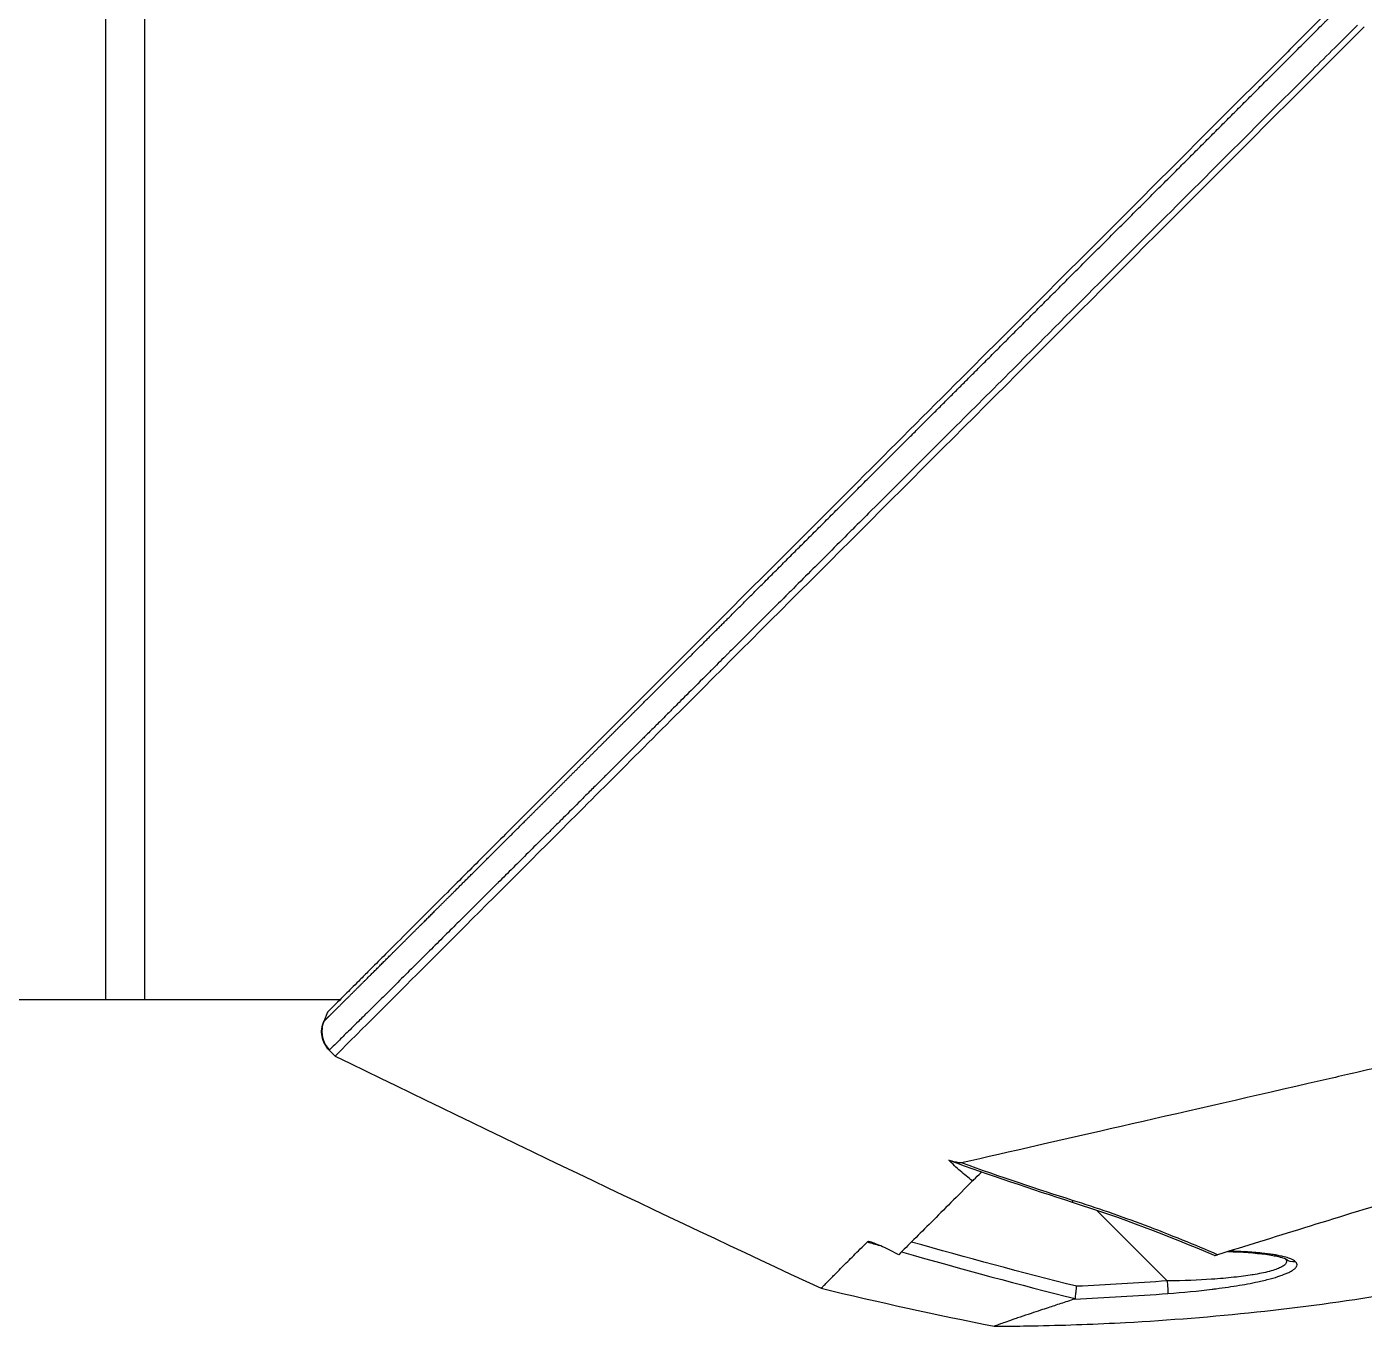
# Model space of a CAD drawing. Header units: millimetres. Extents: x 0 to 4378, y 0 to 2376.
# Drawn here: x 293.7 to 345.1, y 1536.9 to 1586.8 of the extents above; entities that cross this region are included whole.
import ezdxf

# ---------------------------------------------------------------- set-up
doc = ezdxf.new("R2010")
doc.units = ezdxf.units.MM
doc.header["$LTSCALE"] = 0.2

# ---------------------------------------------------------------- blocks, each defined once
blk = doc.blocks.new('A$C2641d59f')
for p, q in [((62.5, 1025.727), (62.5, 947.2)), ((61, 1025.2), (61, 947.2)), ((56.5, 947.2), (70.021, 947.2)), ((69.538, 946.717), (69.385, 946.354)), ((71.619, 946.817), (71.619, 946.817)), ((69.598, 945.257), (69.829, 945.026)), ((94.65, 940.556), (94.601, 940.605)), ((94.65, 940.556), (94.674, 940.58)), ((99.084, 939.11), (101.807, 936.387)), ((90.329, 937.873), (90.329, 937.874)), ((88.501, 936.105), (88.501, 936.105))]:
    blk.add_line(p, q)
at = {"extrusion": (0, 0, -1)}
for centre, major_axis, ratio, start_param, end_param in [((70.32, 945.977), (-0.69, 0.724), 0.999305, 4.687986, 5.875303), ((73.017, 1383.512), (-108.873, 448.431), 0.591153, 3.442855, 3.465084), ((106.676, 937.612), (-0.339, -0.368), 0.96736, 5.397028, 6.249872), ((101.798, 936.396), (0.036, -0.499), 0.017122, 4.732194, 6.133709)]:
    blk.add_ellipse(centre, major_axis=major_axis, ratio=ratio, start_param=start_param, end_param=end_param, dxfattribs=at)
for points, knots in [([(150.483, 1027.663), (150.483, 1027.663), (150.453, 1027.633), (150.335, 1027.515), (150.247, 1027.427), (149.895, 1027.075), (149.548, 1026.728), (148.798, 1025.978), (148.455, 1025.635), (147.853, 1025.033), (147.621, 1024.801), (147.098, 1024.279), (146.804, 1023.985), (145.673, 1022.853), (144.751, 1021.931), (143.179, 1020.359), (142.583, 1019.763), (138.467, 1015.647), (134.077, 1011.257), (128.455, 1005.635), (127.846, 1005.025), (125.899, 1003.078), (124.547, 1001.727), (121.699, 998.878), (120.201, 997.38), (117.072, 994.252), (115.44, 992.619), (113.381, 990.56), (112.961, 990.141), (112.228, 989.408), (111.931, 989.111), (111.42, 988.6), (111.174, 988.354), (110.824, 988.003), (110.798, 987.977), (110.378, 987.557), (110.191, 987.37), (109.824, 987.003), (109.638, 986.818), (109.315, 986.494), (109.176, 986.355), (108.943, 986.122), (108.849, 986.028), (108.653, 985.832), (108.551, 985.731), (108.163, 985.343), (107.869, 985.048), (107.186, 984.366), (106.776, 983.955), (104.723, 981.903), (103.087, 980.266), (99.95, 977.129), (98.447, 975.626), (94.22, 971.399), (91.529, 968.709), (88.391, 965.57), (87.843, 965.022), (86.253, 963.432), (85.225, 962.404), (82.36, 959.539), (80.583, 957.761), (78.262, 955.441), (77.61, 954.788), (76.437, 953.615), (75.909, 953.088), (74.965, 952.143), (74.541, 951.72), (73.433, 950.612), (72.791, 949.97), (71.799, 948.977), (71.418, 948.597), (70.96, 948.139), (70.842, 948.021), (70.537, 947.716), (70.366, 947.544), (69.994, 947.173), (69.824, 947.003), (69.653, 946.832), (69.61, 946.789), (69.567, 946.746), (69.556, 946.735), (69.545, 946.724), (69.543, 946.722), (69.54, 946.719), (69.539, 946.718), (69.539, 946.718), (69.539, 946.717), (69.538, 946.717), (69.538, 946.717), (69.538, 946.717)], [0, 0, 0, 0, 0.264332, 0.264332, 0.528758, 0.528758, 1.056139, 1.056139, 1.406505, 1.406505, 1.606603, 1.606603, 1.835356, 1.835356, 2.445847, 2.445847, 2.794554, 2.794554, 4.769924, 4.769924, 5.00797, 5.00797, 5.526041, 5.526041, 6.089229, 6.089229, 6.695329, 6.695329, 6.850985, 6.850985, 6.965758, 6.965758, 7.072004, 7.072004, 7.117238, 7.117238, 7.152898, 7.152898, 7.188974, 7.188974, 7.2161, 7.2161, 7.234487, 7.234487, 7.254339, 7.254339, 7.310164, 7.310164, 7.395171, 7.395171, 7.733586, 7.733586, 8.048233, 8.048233, 8.627304, 8.627304, 8.751092, 8.751092, 8.989797, 8.989797, 9.432477, 9.432477, 9.613385, 9.613385, 9.771568, 9.771568, 9.909899, 9.909899, 10.152258, 10.152258, 10.334616, 10.334616, 10.403043, 10.403043, 10.523121, 10.523121, 10.703617, 10.703617, 10.793786, 10.793786, 10.838901, 10.838901, 10.861447, 10.861447, 10.872715, 10.872715, 10.878346, 10.878346, 10.883825, 10.883825, 10.883825, 10.883825]), ([(109.114, 984.636), (108.534, 984.057), (107.955, 983.478), (107.375, 982.899), (106.217, 981.743), (105.06, 980.587), (103.907, 979.436), (102.754, 978.284), (101.605, 977.137), (100.462, 975.995), (99.319, 974.854), (98.182, 973.719), (97.054, 972.593), (96.706, 972.246), (96.359, 971.899), (96.013, 971.553), (95.237, 970.779), (94.466, 970.009), (93.7, 969.245), (92.594, 968.141), (91.5, 967.049), (90.418, 965.971), (90.184, 965.737), (89.951, 965.504), (89.718, 965.272), (89.683, 965.237), (89.647, 965.201), (89.612, 965.166), (89.344, 964.899), (89.077, 964.633), (88.812, 964.368), (88.604, 964.161), (88.398, 963.955), (88.192, 963.75), (87.939, 963.498), (87.688, 963.247), (87.437, 962.997), (87.372, 962.932), (87.296, 962.856), (87.231, 962.791), (87.171, 962.731), (87.12, 962.68), (87.096, 962.656), (87.046, 962.607), (86.969, 962.53), (86.865, 962.426), (86.761, 962.323), (86.63, 962.192), (86.474, 962.036), (86.467, 962.029), (86.459, 962.022), (86.452, 962.015), (86.38, 961.942), (86.302, 961.865), (86.219, 961.782), (86.127, 961.69), (86.014, 961.577), (85.944, 961.508), (85.854, 961.418), (85.767, 961.331), (85.682, 961.246), (85.504, 961.068), (85.337, 960.902), (85.182, 960.747), (85.124, 960.69), (85.068, 960.634), (85.013, 960.579), (84.978, 960.544), (84.957, 960.523), (84.919, 960.485), (84.9, 960.466), (84.875, 960.441), (84.841, 960.407), (84.642, 960.209), (84.458, 960.025), (84.287, 959.854), (84.246, 959.813), (84.205, 959.773), (84.166, 959.733), (83.876, 959.444), (83.63, 959.199), (83.424, 958.993), (83.19, 958.76), (83.01, 958.58), (82.881, 958.452), (82.817, 958.388), (82.765, 958.336), (82.726, 958.298), (82.721, 958.292), (82.707, 958.278), (82.688, 958.259), (82.641, 958.212), (82.564, 958.136), (82.512, 958.084), (82.438, 958.01), (82.367, 957.94), (82.3, 957.873), (82.178, 957.751), (82.066, 957.639), (81.965, 957.539), (81.845, 957.419), (81.74, 957.314), (81.65, 957.225), (81.609, 957.184), (81.571, 957.146), (81.536, 957.111), (81.519, 957.094), (81.511, 957.086), (81.504, 957.079), (81.496, 957.072), (81.489, 957.065), (81.472, 957.048), (81.426, 957.002), (81.353, 956.929), (81.254, 956.83), (81.209, 956.785), (81.158, 956.735), (81.103, 956.679), (80.924, 956.501), (80.748, 956.326), (80.628, 956.207), (80.509, 956.087), (80.423, 956.002), (80.37, 955.949), (80.357, 955.936), (80.295, 955.874), (80.255, 955.835), (80.216, 955.796), (80.178, 955.758), (80.14, 955.72), (80.063, 955.644), (79.989, 955.57), (79.917, 955.498), (79.9, 955.481), (79.883, 955.465), (79.867, 955.448), (79.741, 955.323), (79.622, 955.204), (79.508, 955.091), (79.397, 954.981), (79.292, 954.876), (79.193, 954.777), (78.935, 954.521), (78.716, 954.302), (78.534, 954.121), (78.462, 954.049), (78.395, 953.983), (78.334, 953.922), (78.3, 953.888), (78.268, 953.856), (78.237, 953.825), (78.206, 953.795), (78.198, 953.787), (78.147, 953.736), (78.046, 953.635), (77.944, 953.534), (77.843, 953.434), (77.642, 953.233), (77.443, 953.035), (77.246, 952.839), (76.853, 952.448), (76.469, 952.066), (76.097, 951.696), (76.084, 951.683), (76.07, 951.669), (76.057, 951.656), (75.885, 951.485), (75.715, 951.316), (75.547, 951.149), (75.457, 951.06), (75.368, 950.971), (75.279, 950.883), (75.235, 950.839), (75.177, 950.782), (75.156, 950.761), (75.136, 950.74), (75.114, 950.719), (75.092, 950.697), (75.04, 950.645), (74.986, 950.591), (74.928, 950.534), (74.788, 950.394), (74.629, 950.237), (74.455, 950.064), (74.279, 949.889), (74.088, 949.699), (73.882, 949.495), (73.515, 949.129), (73.104, 948.722), (72.677, 948.298), (72.48, 948.102), (72.279, 947.903), (72.079, 947.704), (71.941, 947.567), (71.803, 947.431), (71.667, 947.296), (71.583, 947.213), (71.5, 947.131), (71.418, 947.049), (71.392, 947.023), (71.365, 946.997), (71.339, 946.971), (71.284, 946.917), (71.234, 946.867), (71.199, 946.832), (71.095, 946.729), (70.996, 946.631), (70.901, 946.537), (70.839, 946.476), (70.778, 946.416), (70.72, 946.358), (70.535, 946.175), (70.371, 946.014), (70.23, 945.875), (70.089, 945.736), (69.971, 945.619), (69.876, 945.527), (69.782, 945.434), (69.711, 945.365), (69.665, 945.32), (69.641, 945.297), (69.624, 945.281), (69.613, 945.27)], [0, 0, 0, 0, 0.032845, 0.032845, 0.032845, 0.098514, 0.098514, 0.098514, 0.164155, 0.164155, 0.164155, 0.229765, 0.229765, 0.229765, 0.25, 0.25, 0.25, 0.295338, 0.295338, 0.295338, 0.360817, 0.360817, 0.360817, 0.375, 0.375, 0.375, 0.377162, 0.377162, 0.377162, 0.393509, 0.393509, 0.393509, 0.40625, 0.40625, 0.40625, 0.421875, 0.421875, 0.421875, 0.42593, 0.42593, 0.42593, 0.429688, 0.429688, 0.429688, 0.4375, 0.4375, 0.4375, 0.445313, 0.445313, 0.445313, 0.445664, 0.445664, 0.445664, 0.449219, 0.449219, 0.449219, 0.453125, 0.453125, 0.453125, 0.458169, 0.458169, 0.458169, 0.46875, 0.46875, 0.46875, 0.472656, 0.472656, 0.472656, 0.475217, 0.475217, 0.475217, 0.476563, 0.476563, 0.476563, 0.484375, 0.484375, 0.484375, 0.486257, 0.486257, 0.486257, 0.5, 0.5, 0.5, 0.515625, 0.515625, 0.515625, 0.523438, 0.523438, 0.523438, 0.52457, 0.52457, 0.52457, 0.527344, 0.527344, 0.527344, 0.53125, 0.53125, 0.53125, 0.538372, 0.538372, 0.538372, 0.546875, 0.546875, 0.546875, 0.550781, 0.550781, 0.550781, 0.552734, 0.552734, 0.552734, 0.554688, 0.554688, 0.554688, 0.560068, 0.560068, 0.560068, 0.5625, 0.5625, 0.5625, 0.570313, 0.570313, 0.570313, 0.578125, 0.578125, 0.578125, 0.580078, 0.580078, 0.580078, 0.582031, 0.582031, 0.582031, 0.585938, 0.585938, 0.585938, 0.586848, 0.586848, 0.586848, 0.59375, 0.59375, 0.59375, 0.600497, 0.600497, 0.600497, 0.618038, 0.618038, 0.618038, 0.625, 0.625, 0.625, 0.628906, 0.628906, 0.628906, 0.632813, 0.632813, 0.632813, 0.640625, 0.640625, 0.640625, 0.65625, 0.65625, 0.65625, 0.6875, 0.6875, 0.6875, 0.688623, 0.688623, 0.688623, 0.703125, 0.703125, 0.703125, 0.710938, 0.710938, 0.710938, 0.714844, 0.714844, 0.714844, 0.71875, 0.71875, 0.71875, 0.727865, 0.727865, 0.727865, 0.75, 0.75, 0.75, 0.772382, 0.772382, 0.772382, 0.8125, 0.8125, 0.8125, 0.831023, 0.831023, 0.831023, 0.84375, 0.84375, 0.84375, 0.851563, 0.851563, 0.851563, 0.854072, 0.854072, 0.854072, 0.859375, 0.859375, 0.859375, 0.875, 0.875, 0.875, 0.885308, 0.885308, 0.885308, 0.918094, 0.918094, 0.918094, 0.950853, 0.950853, 0.950853, 0.983613, 0.983613, 0.983613, 1, 1, 1, 1]), ([(69.829, 945.026), (69.831, 945.029), (70.181, 945.379), (71.585, 946.782), (72.601, 947.799), (75.122, 950.319), (76.627, 951.825), (79.908, 955.106), (81.708, 956.907), (87.452, 962.648), (91.674, 966.871), (100.364, 975.563), (104.864, 980.073), (109.379, 984.577)], [0, 0, 0, 0, 0.125, 0.125, 0.25, 0.25, 0.375, 0.375, 0.5, 0.5, 0.75, 0.75, 1, 1, 1, 1]), ([(148.409, 951.322), (148.296, 951.294), (148.126, 951.249), (147.672, 951.123), (147.388, 951.042), (146.826, 950.879), (146.577, 950.805), (146.148, 950.677), (145.985, 950.628), (144.445, 950.164), (142.604, 949.594), (140.233, 948.851), (140.089, 948.805), (139.635, 948.663), (139.307, 948.56), (138.651, 948.353), (138.316, 948.248), (137.644, 948.036), (137.3, 947.927), (136.595, 947.704), (136.237, 947.591), (135.134, 947.242), (134.373, 947), (132.818, 946.506), (132.024, 946.254), (130.826, 945.872), (130.433, 945.746), (128.378, 945.091), (126.669, 944.543), (124.495, 943.843), (124.064, 943.705), (123.201, 943.428), (122.766, 943.289), (121.897, 943.012), (121.466, 942.876), (120.622, 942.611), (120.207, 942.481), (119.599, 942.292), (119.403, 942.231), (118.83, 942.054), (118.448, 941.935), (117.73, 941.714), (117.392, 941.609), (115.827, 941.126), (114.61, 940.75), (112.519, 940.104), (111.641, 939.833), (109.498, 939.172), (108.257, 938.788), (106.489, 938.242), (105.915, 938.064), (104.804, 937.721), (104.263, 937.553), (103.744, 937.393)], [0.000005, 0.000005, 0.000005, 0.000005, 0.319511, 0.319511, 0.639479, 0.639479, 0.852403, 0.852403, 0.973891, 0.973891, 1.947625, 1.947625, 2.010365, 2.010365, 2.139691, 2.139691, 2.265575, 2.265575, 2.393345, 2.393345, 2.521559, 2.521559, 2.781941, 2.781941, 3.041001, 3.041001, 3.166048, 3.166048, 3.692233, 3.692233, 3.821507, 3.821507, 3.951206, 3.951206, 4.07808, 4.07808, 4.201324, 4.201324, 4.258471, 4.258471, 4.368502, 4.368502, 4.468635, 4.468635, 4.831764, 4.831764, 5.102761, 5.102761, 5.508805, 5.508805, 5.711646, 5.711646, 5.914059, 5.914059, 5.914059, 5.914059]), ([(122.758, 947.529), (121.728, 947.281), (120.707, 947.06), (119.358, 946.751), (119.203, 946.715), (118.635, 946.585), (118.221, 946.49), (116.155, 946.017), (114.512, 945.64), (112.662, 945.216), (112.446, 945.167), (111.735, 945.004), (111.245, 944.892), (110.197, 944.651), (109.644, 944.525), (108.463, 944.253), (107.839, 944.11), (102.121, 942.797), (97.593, 941.767), (93.905, 940.919)], [0.000234, 0.000234, 0.000234, 0.000234, 0.319634, 0.319634, 0.361124, 0.361124, 0.471797, 0.471797, 0.914416, 0.914416, 0.9732, 0.9732, 1.107816, 1.107816, 1.261595, 1.261595, 1.436675, 1.436675, 2.883412, 2.883412, 2.883412, 2.883412]), ([(69.385, 946.354), (69.256, 946.051), (69.304, 945.627), (69.511, 945.356), (69.539, 945.321), (69.568, 945.287), (69.598, 945.257)], [0, 0, 0, 0, 0.8841337, 0.8841337, 0.8841337, 0.9999928, 0.9999928, 0.9999928, 0.9999928]), ([(69.599, 945.257), (69.466, 945.39), (69.362, 945.575), (69.324, 945.777), (69.286, 945.976), (69.314, 946.183), (69.385, 946.354)], [0, 0, 0, 0, 0.5027152, 0.5027152, 0.5027152, 1, 1, 1, 1]), ([(69.613, 945.27), (69.608, 945.265), (69.604, 945.262), (69.601, 945.259), (69.6, 945.258), (69.599, 945.258), (69.599, 945.257)], [0, 0, 0, 0, 0.6656638, 0.6656638, 0.6656638, 1, 1, 1, 1]), ([(93.905, 940.919), (93.879, 940.916), (93.843, 940.919), (93.766, 940.93), (93.714, 940.941), (93.587, 940.973), (93.499, 941), (93.419, 941.026)], [-0.053772, -0.053772, -0.053772, -0.053772, -0.04302429, -0.04302429, -0.02732571, -0.02732571, -0.00036275, -0.00036275, -0.00036275, -0.00036275]), ([(94.321, 940.227), (94.163, 940.352), (94.002, 940.484), (93.71, 940.737), (93.543, 940.887), (93.419, 941.026)], [-0.1237169, -0.1237169, -0.1237169, -0.1237169, -0.0602309, -0.0602309, -0.0001168, -0.0001168, -0.0001168, -0.0001168]), ([(95.157, 934.645), (95.159, 934.645), (95.16, 934.645), (95.163, 934.645), (95.165, 934.645), (95.171, 934.645), (95.175, 934.645), (95.194, 934.645), (95.208, 934.645), (95.263, 934.646), (95.305, 934.646), (95.471, 934.647), (95.595, 934.648), (96.094, 934.653), (96.468, 934.658), (97.964, 934.689), (99.086, 934.73), (103.572, 934.973), (106.934, 935.328), (116.628, 936.913), (122.926, 938.672), (128.884, 941.147)], [0, 0, 0, 0, 0.000405, 0.000405, 0.000867, 0.000867, 0.002252, 0.002252, 0.006408, 0.006408, 0.018875, 0.018875, 0.056277, 0.056277, 0.168484, 0.168484, 0.505146, 0.505146, 1.516371, 1.516371, 3.452003, 3.452003, 3.452003, 3.452003]), ([(94.321, 940.227), (93.743, 939.649), (93.217, 939.123), (92.268, 938.175), (91.85, 937.756), (91.485, 937.391)], [0.0000049, 0.0000049, 0.0000049, 0.0000049, 0.4157156, 0.4157156, 0.8306466, 0.8306466, 0.8306466, 0.8306466]), ([(94.321, 940.227), (94.336, 940.242), (94.353, 940.26), (94.373, 940.28), (94.446, 940.353), (94.547, 940.454), (94.65, 940.556)], [0, 0, 0, 0, 0.215099, 0.215099, 0.215099, 1, 1, 1, 1]), ([(103.744, 937.393), (103.314, 937.579), (102.866, 937.766), (101.933, 938.144), (101.396, 938.353), (100.02, 938.869), (99.104, 939.189), (98.172, 939.482)], [0.0000177, 0.0000177, 0.0000177, 0.0000177, 0.25, 0.25, 0.5, 0.5, 1, 1, 1, 1]), ([(88.501, 936.105), (88.502, 936.104), (88.502, 936.105), (88.503, 936.105), (88.504, 936.105), (88.507, 936.107), (88.509, 936.108), (88.518, 936.115), (88.526, 936.122), (88.556, 936.151), (88.586, 936.181), (88.699, 936.296), (88.809, 936.411), (88.995, 936.598), (89.035, 936.638), (89.151, 936.755), (89.231, 936.836), (89.45, 937.055), (89.596, 937.202), (89.918, 937.523), (90.094, 937.698), (90.284, 937.887)], [-1.313678, -1.313678, -1.313678, -1.313678, -1.294129, -1.294129, -1.273962, -1.273962, -1.233424, -1.233424, -1.151167, -1.151167, -0.987029, -0.987029, -0.662873, -0.662873, -0.580154, -0.580154, -0.434248, -0.434248, -0.216716, -0.216716, -0.000003, -0.000003, -0.000003, -0.000003]), ([(91.485, 937.391), (91.284, 937.498), (91.064, 937.609), (90.775, 937.741), (90.681, 937.782), (90.529, 937.842), (90.454, 937.868), (90.367, 937.89), (90.34, 937.895), (90.312, 937.896), (90.305, 937.895), (90.296, 937.893), (90.292, 937.892), (90.288, 937.89), (90.286, 937.889), (90.285, 937.888)], [-0.1365657, -0.1365657, -0.1365657, -0.1365657, -0.0682763, -0.0682763, -0.0392084, -0.0392084, -0.0171749, -0.0171749, -0.0074554, -0.0074554, -0.0039731, -0.0039731, -0.0018516, -0.0018516, -0.0004271, -0.0004271, -0.0004271, -0.0004271]), ([(106.346, 937.235), (106.393, 937.185), (106.406, 937.133), (106.382, 937.08), (106.369, 937.051), (106.344, 937.022), (106.31, 936.994), (106.275, 936.965), (106.229, 936.937), (106.176, 936.91), (106.171, 936.908), (106.167, 936.906), (106.163, 936.904), (106.111, 936.879), (106.051, 936.854), (105.983, 936.83), (105.91, 936.804), (105.827, 936.778), (105.735, 936.754), (105.732, 936.753), (105.729, 936.752), (105.727, 936.752), (105.635, 936.727), (105.534, 936.704), (105.424, 936.681), (105.329, 936.662), (105.209, 936.64), (105.111, 936.624), (105.096, 936.621), (105.081, 936.619), (105.067, 936.617), (104.862, 936.584), (104.628, 936.553), (104.367, 936.525), (104.237, 936.511), (104.1, 936.497), (103.956, 936.485), (103.825, 936.473), (103.661, 936.461), (103.54, 936.452), (103.528, 936.451), (103.516, 936.451), (103.505, 936.45), (103.016, 936.417), (102.446, 936.392), (101.807, 936.387)], [0.0101777, 0.0101777, 0.0101777, 0.0101777, 0.1204229, 0.1204229, 0.1204229, 0.1815652, 0.1815652, 0.1815652, 0.2449086, 0.2449086, 0.2449086, 0.25, 0.25, 0.25, 0.3098661, 0.3098661, 0.3098661, 0.3731915, 0.3731915, 0.3731915, 0.375, 0.375, 0.375, 0.4375, 0.4375, 0.4375, 0.4915863, 0.4915863, 0.4915863, 0.5, 0.5, 0.5, 0.625, 0.625, 0.625, 0.6875, 0.6875, 0.6875, 0.7443542, 0.7443542, 0.7443542, 0.75, 0.75, 0.75, 1, 1, 1, 1]), ([(103.606, 937.375), (103.617, 937.369), (103.628, 937.366), (103.64, 937.366), (103.644, 937.366), (103.648, 937.367), (103.652, 937.368)], [0.807003, 0.807003, 0.807003, 0.807003, 0.9461679, 0.9461679, 0.9461679, 0.9999981, 0.9999981, 0.9999981, 0.9999981]), ([(103.652, 937.368), (103.663, 937.37), (103.676, 937.373), (103.707, 937.382), (103.725, 937.387), (103.744, 937.393)], [-0.01640349, -0.01640349, -0.01640349, -0.01640349, -0.00821386, -0.00821386, -0.00007456, -0.00007456, -0.00007456, -0.00007456]), ([(104.138, 937.515), (104.685, 937.498), (105.193, 937.463), (105.783, 937.384), (105.951, 937.354), (106.173, 937.3), (106.248, 937.277), (106.322, 937.247), (106.34, 937.238), (106.351, 937.232), (106.353, 937.231), (106.353, 937.231)], [0.0191041, 0.0191041, 0.0191041, 0.0191041, 0.2091555, 0.2091555, 0.2979294, 0.2979294, 0.3586771, 0.3586771, 0.3911346, 0.3911346, 0.403111, 0.403111, 0.403111, 0.403111]), ([(106.737, 937.125), (106.698, 937.162), (106.638, 937.197), (106.558, 937.23), (106.505, 937.252), (106.432, 937.277), (106.359, 937.297), (106.323, 937.307), (106.287, 937.316), (106.256, 937.324), (106.197, 937.338), (106.133, 937.351), (106.065, 937.364), (106.021, 937.373), (105.974, 937.381), (105.926, 937.389), (105.864, 937.399), (105.799, 937.409), (105.731, 937.418), (105.726, 937.419), (105.72, 937.42), (105.714, 937.42), (105.648, 937.429), (105.562, 937.44), (105.516, 937.445), (105.325, 937.466), (105.117, 937.484), (104.887, 937.499), (104.673, 937.513), (104.439, 937.523), (104.19, 937.531)], [0, 0, 0, 0, 0.125, 0.125, 0.125, 0.2090035, 0.2090035, 0.2090035, 0.25, 0.25, 0.25, 0.3256794, 0.3256794, 0.3256794, 0.375, 0.375, 0.375, 0.4375, 0.4375, 0.4375, 0.442409, 0.442409, 0.442409, 0.5, 0.5, 0.5, 0.7377626, 0.7377626, 0.7377626, 0.9587359, 0.9587359, 0.9587359, 0.9587359]), ([(101.835, 935.903), (102.409, 935.944), (103.008, 936.003), (103.532, 936.068), (103.586, 936.075), (103.64, 936.082), (103.693, 936.089), (104.001, 936.128), (104.295, 936.171), (104.579, 936.219), (104.72, 936.243), (104.86, 936.268), (104.999, 936.294), (105.137, 936.321), (105.261, 936.347), (105.386, 936.375), (105.472, 936.394), (105.558, 936.414), (105.646, 936.437), (105.803, 936.477), (105.929, 936.512), (106.064, 936.556), (106.114, 936.572), (106.165, 936.589), (106.218, 936.608), (106.259, 936.623), (106.298, 936.638), (106.335, 936.653), (106.385, 936.674), (106.432, 936.694), (106.475, 936.715), (106.502, 936.728), (106.525, 936.74), (106.547, 936.752), (106.585, 936.773), (106.621, 936.794), (106.661, 936.823), (106.674, 936.832), (106.685, 936.841), (106.696, 936.85), (106.712, 936.864), (106.727, 936.877), (106.739, 936.891), (106.757, 936.911), (106.768, 936.925), (106.779, 936.947), (106.781, 936.951), (106.782, 936.954), (106.784, 936.958), (106.809, 937.016), (106.794, 937.072), (106.737, 937.125)], [0, 0, 0, 0, 0.25, 0.25, 0.25, 0.275957, 0.275957, 0.275957, 0.425518, 0.425518, 0.425518, 0.5, 0.5, 0.5, 0.573987, 0.573987, 0.573987, 0.625, 0.625, 0.625, 0.716202, 0.716202, 0.716202, 0.75, 0.75, 0.75, 0.776323, 0.776323, 0.776323, 0.8125, 0.8125, 0.8125, 0.835296, 0.835296, 0.835296, 0.875, 0.875, 0.875, 0.887583, 0.887583, 0.887583, 0.90625, 0.90625, 0.90625, 0.933682, 0.933682, 0.933682, 0.9375, 0.9375, 0.9375, 1, 1, 1, 1]), ([(98.272, 935.707), (98.276, 935.73), (98.285, 935.794), (98.293, 935.859), (98.294, 935.868), (98.295, 935.876), (98.295, 935.884), (98.299, 935.919), (98.3, 935.924), (98.311, 936.023), (98.321, 936.121), (98.326, 936.173), (98.327, 936.18)], [0.0000145, 0.0000145, 0.0000145, 0.0000145, 0.4407612, 0.4407612, 0.4407612, 0.5, 0.5, 0.5, 0.75, 0.75, 0.75, 1, 1, 1, 1]), ([(98.253, 935.691), (98.066, 935.63), (97.887, 935.572), (97.546, 935.461), (97.385, 935.408), (97.129, 935.324), (97.03, 935.291), (96.811, 935.218), (96.692, 935.178), (96.427, 935.089), (96.288, 935.042), (96.088, 934.974), (96.018, 934.95), (95.716, 934.847), (95.533, 934.782), (95.27, 934.687), (95.192, 934.658), (95.164, 934.648), (95.159, 934.646), (95.157, 934.645), (95.157, 934.645)], [-1.260139, -1.260139, -1.260139, -1.260139, -1.13977, -1.13977, -1.019298, -1.019298, -0.938268, -0.938268, -0.827897, -0.827897, -0.68116, -0.68116, -0.598483, -0.598483, -0.299873, -0.299873, 0, 0, 0.035566, 0.071132, 0.071132, 0.071132, 0.071132]), ([(98.272, 935.707), (98.271, 935.703), (98.269, 935.701), (98.263, 935.695), (98.259, 935.693), (98.253, 935.691)], [-0.007110306, -0.007110306, -0.007110306, -0.007110306, -0.003649932, -0.003649932, -0.000004156, -0.000004156, -0.000004156, -0.000004156])]:
    blk.add_open_spline(points, degree=3, knots=knots)
for points, weights, knots in [([(69.4, 946.368), (69.41, 946.378), (69.44, 946.408), (69.516, 946.483), (69.621, 946.586), (69.759, 946.723), (69.983, 946.946), (70.339, 947.299), (70.878, 947.836), (71.438, 948.393), (72.067, 949.018), (72.753, 949.702), (73.483, 950.428), (74.261, 951.204), (74.93, 951.871), (75.775, 952.712), (76.657, 953.592), (77.585, 954.517), (78.385, 955.315), (79.039, 955.968), (79.89, 956.817), (80.981, 957.906), (82.063, 958.985), (82.971, 959.892), (83.662, 960.581), (84.359, 961.278), (85.065, 961.982), (85.777, 962.693), (86.404, 963.319), (87.036, 963.95), (87.783, 964.696), (88.632, 965.543), (89.365, 966.275), (90.176, 967.085), (91.246, 968.153), (92.71, 969.615), (94.254, 971.157), (95.812, 972.714), (97.908, 974.807), (100.554, 977.451), (103.715, 980.609), (106.347, 983.239), (107.908, 984.798), (108.437, 985.327)], [1.00000090268, 1.00000090337, 1.00000090494, 1.00000090772, 1.0000009109, 1.00000091425, 1.00000091923, 1.00000092587, 1.00000093458, 1.00000094238, 1.00000095026, 1.00000095814, 1.00000096555, 1.00000097298, 1.00000097884, 1.00000098566, 1.00000099226, 1.00000099838, 1.00000100381, 1.00000100773, 1.00000101218, 1.00000101775, 1.00000102403, 1.00000102876, 1.00000103117, 1.00000103328, 1.00000103591, 1.00000103923, 1.00000104211, 1.0000010446, 1.00000104692, 1.00000104969, 1.00000105224, 1.00000105487, 1.00000105822, 1.00000106243, 1.00000106682, 1.00000107098, 1.00000107617, 1.00000108238, 1.00000108914, 1.0000010943, 1.00000109735, 1.00000109832], [0, 0, 0, 0, 0.0151525, 0.0292941, 0.044451, 0.0596102, 0.074777, 0.1051282, 0.1355082, 0.1659319, 0.1842014, 0.2146819, 0.2441937, 0.2594697, 0.2900562, 0.3053613, 0.3329363, 0.3636151, 0.3789659, 0.3943189, 0.4127549, 0.4414743, 0.4723959, 0.487904, 0.5032925, 0.5187091, 0.5341501, 0.5495914, 0.5650106, 0.5745174, 0.5899446, 0.6123468, 0.6277921, 0.6355162, 0.6625597, 0.6934739, 0.7244066, 0.7553455, 0.7862944, 0.8482151, 0.9101575, 0.9695323, 1, 1, 1, 1]), ([(69.385, 946.354), (69.386, 946.355), (69.386, 946.356), (69.39, 946.359), (69.394, 946.363), (69.4, 946.368)], [1, 1.00000030418, 1.00000060842, 1.00000060844, 1.00000030426, 1], [0, 0, 0, 0, 0.334335, 0.334335, 1, 1, 1, 1])]:
    blk.add_rational_spline(points, weights, degree=3, knots=knots)
for points in [[(69.385, 946.354), (69.385, 946.354), (69.385, 946.354), (69.385, 946.354)], [(69.599, 945.257), (69.598, 945.257), (69.598, 945.257), (69.598, 945.257)], [(69.829, 945.026), (69.829, 945.026), (69.829, 945.026), (69.829, 945.026)], [(69.829, 945.026), (76.025, 941.994), (82.249, 939.019), (88.501, 936.105)], [(93.419, 941.026), (93.418, 941.025), (93.418, 941.024), (93.418, 941.024)], [(93.418, 941.024), (94.988, 940.462), (96.566, 939.921), (98.156, 939.417)], [(98.172, 939.482), (96.845, 939.901), (95.422, 940.377), (93.905, 940.919)], [(98.172, 939.482), (98.161, 939.444), (98.155, 939.418), (98.157, 939.417)], [(98.156, 939.413), (100.016, 938.827), (101.858, 938.125), (103.605, 937.373)], [(90.285, 937.888), (90.284, 937.888), (90.284, 937.887), (90.284, 937.887)], [(90.284, 937.887), (90.443, 937.84), (90.601, 937.794), (90.758, 937.748)], [(91.598, 937.504), (93.953, 936.827), (96.178, 936.233), (98.272, 935.707)], [(101.807, 936.387), (100.648, 936.303), (99.488, 936.235), (98.327, 936.18)], [(88.501, 936.105), (88.501, 936.105), (88.501, 936.105), (88.501, 936.105)], [(88.501, 936.105), (90.711, 935.577), (92.93, 935.091), (95.157, 934.645)], [(98.253, 935.691), (99.444, 935.747), (100.624, 935.815), (101.835, 935.903)], [(95.157, 934.645), (95.157, 934.645), (95.157, 934.645), (95.157, 934.645)]]:
    blk.add_open_spline(points, degree=3)

msp = doc.modelspace()

# ---------------------------------------------------------------- block references
msp.add_blockref('A$C2641d59f', (235.724, 602.257))

doc.saveas('drawing.dxf')
